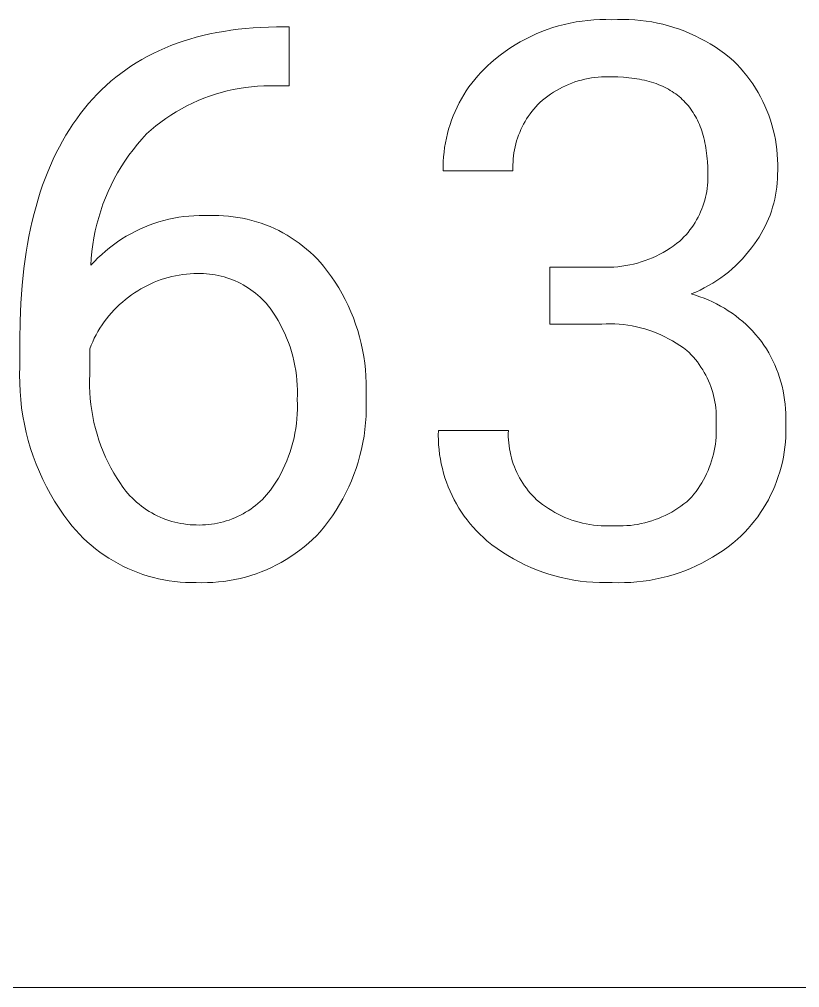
# Model space of a CAD drawing. Header units: millimetres. Extents: x 2840 to 6121, y 744 to 3036.
# Drawn here: x 5497.6 to 5541.8, y 927.5 to 982.4 of the extents above; entities that cross this region are included whole.
import ezdxf

# ---------------------------------------------------------------- set-up
doc = ezdxf.new("R2010")
doc.units = ezdxf.units.MM
doc.header["$MEASUREMENT"] = 0
doc.layers.add('Domyślny', color=7, linetype='Continuous', true_color=0x000000)

msp = doc.modelspace()

# ---------------------------------------------------------------- linework, layer by layer
at = {"layer": 'Domyślny', "color": 18, "lineweight": 15, "true_color": 0x000000}
for p, q in [((5528.162, 982.023), (5528.49, 982.109)), ((5528.49, 982.109), (5528.82, 982.183)), ((5528.82, 982.183), (5529.153, 982.246)), ((5529.153, 982.246), (5529.488, 982.297)), ((5529.488, 982.297), (5529.824, 982.336)), ((5529.824, 982.336), (5530.161, 982.364)), ((5530.161, 982.364), (5530.5, 982.38)), ((5530.5, 982.38), (5530.838, 982.385)), ((5530.838, 982.385), (5531.177, 982.378)), ((5531.177, 982.378), (5531.501, 982.392)), ((5531.501, 982.392), (5531.825, 982.395)), ((5531.825, 982.395), (5532.149, 982.388)), ((5532.149, 982.388), (5532.473, 982.37)), ((5532.473, 982.37), (5532.796, 982.34)), ((5532.796, 982.34), (5533.118, 982.3)), ((5533.118, 982.3), (5533.438, 982.249)), ((5533.438, 982.249), (5533.757, 982.188)), ((5533.757, 982.188), (5534.073, 982.115)), ((5534.073, 982.115), (5534.387, 982.033)), ((5507.996, 981.477), (5508.381, 981.566)), ((5508.381, 981.566), (5508.774, 981.645)), ((5508.774, 981.645), (5509.173, 981.716)), ((5509.173, 981.716), (5509.58, 981.779)), ((5509.58, 981.779), (5509.993, 981.832)), ((5509.993, 981.832), (5510.413, 981.877)), ((5510.413, 981.877), (5510.841, 981.914)), ((5510.841, 981.914), (5511.275, 981.942)), ((5511.275, 981.942), (5511.716, 981.961)), ((5511.716, 981.961), (5512.164, 981.971)), ((5512.164, 981.971), (5512.874, 981.971)), ((5512.874, 981.971), (5512.874, 978.628)), ((5526.579, 981.429), (5526.887, 981.57)), ((5526.887, 981.57), (5527.2, 981.7)), ((5527.2, 981.7), (5527.517, 981.819)), ((5527.517, 981.819), (5527.838, 981.927)), ((5527.838, 981.927), (5528.162, 982.023)), ((5534.387, 982.033), (5534.697, 981.939)), ((5534.697, 981.939), (5535.005, 981.836)), ((5535.005, 981.836), (5535.308, 981.722)), ((5535.308, 981.722), (5535.608, 981.597)), ((5535.608, 981.597), (5535.903, 981.463)), ((5506.174, 980.906), (5506.524, 981.037)), ((5506.524, 981.037), (5506.882, 981.16)), ((5506.882, 981.16), (5507.246, 981.275)), ((5507.246, 981.275), (5507.618, 981.38)), ((5507.618, 981.38), (5507.996, 981.477)), ((5525.401, 980.763), (5525.687, 980.945)), ((5525.687, 980.945), (5525.979, 981.117)), ((5525.979, 981.117), (5526.276, 981.278)), ((5526.276, 981.278), (5526.579, 981.429)), ((5535.903, 981.463), (5536.194, 981.319)), ((5536.194, 981.319), (5536.48, 981.165)), ((5536.48, 981.165), (5536.76, 981.002)), ((5536.76, 981.002), (5537.035, 980.83)), ((5504.841, 980.292), (5505.164, 980.458)), ((5505.164, 980.458), (5505.493, 980.616)), ((5505.493, 980.616), (5505.83, 980.765)), ((5505.83, 980.765), (5506.174, 980.906)), ((5524.849, 980.371), (5525.122, 980.572)), ((5525.122, 980.572), (5525.401, 980.763)), ((5537.035, 980.83), (5537.303, 980.648)), ((5537.303, 980.648), (5537.566, 980.457)), ((5537.566, 980.457), (5537.822, 980.258)), ((5503.915, 979.741), (5504.217, 979.933)), ((5504.217, 979.933), (5504.526, 980.117)), ((5504.526, 980.117), (5504.841, 980.292)), ((5524.128, 979.762), (5524.326, 979.941)), ((5524.326, 979.941), (5524.584, 980.16)), ((5524.584, 980.16), (5524.849, 980.371)), ((5537.822, 980.258), (5538.071, 980.05)), ((5538.071, 980.05), (5538.271, 979.847)), ((5538.271, 979.847), (5538.465, 979.636)), ((5503.052, 979.111), (5503.333, 979.33)), ((5503.333, 979.33), (5503.62, 979.54)), ((5503.62, 979.54), (5503.915, 979.741)), ((5523.572, 979.188), (5523.751, 979.386)), ((5523.751, 979.386), (5523.937, 979.577)), ((5523.937, 979.577), (5524.128, 979.762)), ((5538.465, 979.636), (5538.651, 979.419)), ((5538.651, 979.419), (5538.83, 979.196)), ((5502.511, 978.648), (5502.778, 978.884)), ((5502.778, 978.884), (5503.052, 979.111)), ((5523.077, 978.56), (5523.235, 978.775)), ((5523.235, 978.775), (5523.4, 978.984)), ((5523.4, 978.984), (5523.572, 979.188)), ((5528.903, 978.779), (5528.724, 978.708)), ((5529.085, 978.844), (5528.903, 978.779)), ((5529.269, 978.903), (5529.085, 978.844)), ((5529.455, 978.955), (5529.269, 978.903)), ((5529.643, 979.001), (5529.455, 978.955)), ((5529.832, 979.04), (5529.643, 979.001)), ((5530.022, 979.073), (5529.832, 979.04)), ((5530.213, 979.099), (5530.022, 979.073)), ((5530.405, 979.119), (5530.213, 979.099)), ((5530.598, 979.132), (5530.405, 979.119)), ((5530.791, 979.139), (5530.598, 979.132)), ((5530.984, 979.139), (5530.791, 979.139)), ((5531.177, 979.133), (5530.984, 979.139)), ((5531.511, 979.127), (5531.177, 979.133)), ((5531.835, 979.111), (5531.511, 979.127)), ((5531.994, 979.099), (5531.835, 979.111)), ((5532.149, 979.085), (5531.994, 979.099)), ((5532.302, 979.067), (5532.149, 979.085)), ((5532.452, 979.047), (5532.302, 979.067)), ((5532.599, 979.025), (5532.452, 979.047)), ((5532.744, 979), (5532.599, 979.025)), ((5532.886, 978.972), (5532.744, 979)), ((5533.026, 978.941), (5532.886, 978.972)), ((5533.163, 978.908), (5533.026, 978.941)), ((5533.297, 978.872), (5533.163, 978.908)), ((5533.428, 978.833), (5533.297, 978.872)), ((5533.557, 978.792), (5533.428, 978.833)), ((5533.683, 978.748), (5533.557, 978.792)), ((5533.807, 978.702), (5533.683, 978.748)), ((5538.83, 979.196), (5539.001, 978.967)), ((5539.001, 978.967), (5539.164, 978.732)), ((5501.999, 978.151), (5502.252, 978.404)), ((5502.252, 978.404), (5502.511, 978.648)), ((5509.034, 978.251), (5508.699, 978.152)), ((5509.372, 978.34), (5509.034, 978.251)), ((5509.712, 978.416), (5509.372, 978.34)), ((5510.056, 978.482), (5509.712, 978.416)), ((5510.401, 978.535), (5510.056, 978.482)), ((5510.747, 978.577), (5510.401, 978.535)), ((5511.095, 978.607), (5510.747, 978.577)), ((5511.444, 978.626), (5511.095, 978.607)), ((5511.793, 978.633), (5511.444, 978.626)), ((5512.142, 978.628), (5511.793, 978.633)), ((5512.874, 978.628), (5512.142, 978.628)), ((5522.783, 978.116), (5522.927, 978.34)), ((5522.927, 978.34), (5523.077, 978.56)), ((5527.868, 978.263), (5527.707, 978.157)), ((5528.033, 978.364), (5527.868, 978.263)), ((5528.201, 978.459), (5528.033, 978.364)), ((5528.373, 978.548), (5528.201, 978.459)), ((5528.547, 978.631), (5528.373, 978.548)), ((5528.724, 978.708), (5528.547, 978.631)), ((5533.928, 978.652), (5533.807, 978.702)), ((5534.046, 978.601), (5533.928, 978.652)), ((5534.161, 978.546), (5534.046, 978.601)), ((5534.274, 978.489), (5534.161, 978.546)), ((5534.385, 978.429), (5534.274, 978.489)), ((5534.492, 978.366), (5534.385, 978.429)), ((5534.597, 978.301), (5534.492, 978.366)), ((5534.699, 978.233), (5534.597, 978.301)), ((5534.799, 978.163), (5534.699, 978.233)), ((5539.164, 978.732), (5539.319, 978.492)), ((5539.319, 978.492), (5539.466, 978.246)), ((5539.466, 978.246), (5539.605, 977.996)), ((5501.514, 977.618), (5501.753, 977.889)), ((5501.753, 977.889), (5501.999, 978.151)), ((5507.717, 977.787), (5507.399, 977.643)), ((5508.04, 977.92), (5507.717, 977.787)), ((5508.368, 978.041), (5508.04, 977.92)), ((5508.699, 978.152), (5508.368, 978.041)), ((5522.4, 977.414), (5522.52, 977.652)), ((5522.52, 977.652), (5522.648, 977.886)), ((5522.648, 977.886), (5522.783, 978.116)), ((5527.101, 977.679), (5526.98, 977.557)), ((5527.246, 977.807), (5527.101, 977.679)), ((5527.396, 977.929), (5527.246, 977.807)), ((5527.55, 978.046), (5527.396, 977.929)), ((5527.707, 978.157), (5527.55, 978.046)), ((5534.896, 978.089), (5534.799, 978.163)), ((5534.99, 978.013), (5534.896, 978.089)), ((5535.082, 977.935), (5534.99, 978.013)), ((5535.171, 977.853), (5535.082, 977.935)), ((5535.257, 977.77), (5535.171, 977.853)), ((5535.341, 977.683), (5535.257, 977.77)), ((5535.422, 977.594), (5535.341, 977.683)), ((5539.605, 977.996), (5539.734, 977.741)), ((5539.734, 977.741), (5539.855, 977.482)), ((5501.056, 977.051), (5501.282, 977.339)), ((5501.282, 977.339), (5501.514, 977.618)), ((5506.475, 977.15), (5506.179, 976.965)), ((5506.778, 977.324), (5506.475, 977.15)), ((5507.086, 977.489), (5506.778, 977.324)), ((5507.399, 977.643), (5507.086, 977.489)), ((5522.185, 976.926), (5522.289, 977.172)), ((5522.289, 977.172), (5522.4, 977.414)), ((5526.643, 977.168), (5526.54, 977.03)), ((5526.751, 977.301), (5526.643, 977.168)), ((5526.864, 977.431), (5526.751, 977.301)), ((5526.98, 977.557), (5526.864, 977.431)), ((5535.501, 977.502), (5535.422, 977.594)), ((5535.576, 977.407), (5535.501, 977.502)), ((5535.649, 977.31), (5535.576, 977.407)), ((5535.72, 977.21), (5535.649, 977.31)), ((5535.787, 977.107), (5535.72, 977.21)), ((5535.853, 977.002), (5535.787, 977.107)), ((5539.855, 977.482), (5539.968, 977.219)), ((5539.968, 977.219), (5540.071, 976.953)), ((5500.626, 976.452), (5500.837, 976.755)), ((5500.837, 976.755), (5501.056, 977.051)), ((5505.606, 976.565), (5505.33, 976.351)), ((5505.889, 976.77), (5505.606, 976.565)), ((5506.179, 976.965), (5505.889, 976.77)), ((5522.003, 976.425), (5522.09, 976.677)), ((5522.09, 976.677), (5522.185, 976.926)), ((5526.258, 976.599), (5526.174, 976.449)), ((5526.347, 976.746), (5526.258, 976.599)), ((5526.441, 976.89), (5526.347, 976.746)), ((5526.54, 977.03), (5526.441, 976.89)), ((5535.915, 976.894), (5535.853, 977.002)), ((5535.975, 976.783), (5535.915, 976.894)), ((5536.032, 976.67), (5535.975, 976.783)), ((5536.086, 976.554), (5536.032, 976.67)), ((5536.138, 976.435), (5536.086, 976.554)), ((5540.071, 976.953), (5540.165, 976.683)), ((5540.165, 976.683), (5540.25, 976.41)), ((5500.224, 975.821), (5500.422, 976.141)), ((5500.422, 976.141), (5500.626, 976.452)), ((5505.061, 976.128), (5504.8, 975.896)), ((5505.33, 976.351), (5505.061, 976.128)), ((5521.856, 975.913), (5521.925, 976.171)), ((5521.925, 976.171), (5522.003, 976.425)), ((5526.022, 976.141), (5525.954, 975.983)), ((5526.096, 976.296), (5526.022, 976.141)), ((5526.174, 976.449), (5526.096, 976.296)), ((5536.187, 976.314), (5536.138, 976.435)), ((5536.234, 976.189), (5536.187, 976.314)), ((5536.278, 976.063), (5536.234, 976.189)), ((5536.319, 975.933), (5536.278, 976.063)), ((5540.25, 976.41), (5540.325, 976.134)), ((5540.325, 976.134), (5540.391, 975.855)), ((5499.852, 975.159), (5500.034, 975.494)), ((5500.034, 975.494), (5500.224, 975.821)), ((5504.533, 975.607), (5504.277, 975.308)), ((5504.8, 975.896), (5504.533, 975.607)), ((5521.743, 975.392), (5521.795, 975.654)), ((5521.795, 975.654), (5521.856, 975.913)), ((5525.781, 975.498), (5525.734, 975.333)), ((5525.833, 975.662), (5525.781, 975.498)), ((5525.891, 975.824), (5525.833, 975.662)), ((5525.954, 975.983), (5525.891, 975.824)), ((5536.357, 975.801), (5536.319, 975.933)), ((5536.393, 975.666), (5536.357, 975.801)), ((5536.426, 975.529), (5536.393, 975.666)), ((5536.457, 975.389), (5536.426, 975.529)), ((5540.391, 975.855), (5540.448, 975.575)), ((5540.448, 975.575), (5540.494, 975.293)), ((5499.676, 974.816), (5499.852, 975.159)), ((5504.031, 975), (5503.795, 974.685)), ((5504.277, 975.308), (5504.031, 975)), ((5521.665, 974.865), (5521.699, 975.129)), ((5521.699, 975.129), (5521.743, 975.392)), ((5525.658, 974.998), (5525.628, 974.828)), ((5525.693, 975.166), (5525.658, 974.998)), ((5525.734, 975.333), (5525.693, 975.166)), ((5536.485, 975.246), (5536.457, 975.389)), ((5536.51, 975.1), (5536.485, 975.246)), ((5536.533, 974.952), (5536.51, 975.1)), ((5536.553, 974.801), (5536.533, 974.952)), ((5540.494, 975.293), (5540.532, 975.01)), ((5540.532, 975.01), (5540.559, 974.725)), ((5499.346, 974.107), (5499.507, 974.466)), ((5499.507, 974.466), (5499.676, 974.816)), ((5503.571, 974.361), (5503.357, 974.03)), ((5503.795, 974.685), (5503.571, 974.361)), ((5521.623, 974.334), (5521.639, 974.6)), ((5521.639, 974.6), (5521.665, 974.865)), ((5525.586, 974.487), (5525.574, 974.316)), ((5525.604, 974.658), (5525.586, 974.487)), ((5525.628, 974.828), (5525.604, 974.658)), ((5536.57, 974.648), (5536.553, 974.801)), ((5536.584, 974.491), (5536.57, 974.648)), ((5536.596, 974.332), (5536.584, 974.491)), ((5540.559, 974.725), (5540.577, 974.44)), ((5540.577, 974.44), (5540.586, 974.154)), ((5499.192, 973.741), (5499.346, 974.107)), ((5503.357, 974.03), (5503.155, 973.692)), ((5521.615, 974.067), (5521.623, 974.334)), ((5521.616, 973.801), (5521.615, 974.067)), ((5525.574, 974.316), (5525.567, 974.144)), ((5525.567, 974.144), (5525.567, 973.972)), ((5525.567, 973.972), (5525.572, 973.801)), ((5536.612, 974.006), (5536.596, 974.332)), ((5536.618, 973.67), (5536.612, 974.006)), ((5540.584, 973.868), (5540.573, 973.582)), ((5540.586, 974.154), (5540.584, 973.868)), ((5498.905, 972.984), (5499.045, 973.366)), ((5499.045, 973.366), (5499.192, 973.741)), ((5502.965, 973.347), (5502.787, 972.996)), ((5503.155, 973.692), (5502.965, 973.347)), ((5525.572, 973.801), (5521.616, 973.801)), ((5536.613, 973.153), (5536.621, 973.325)), ((5536.622, 973.497), (5536.618, 973.67)), ((5536.621, 973.325), (5536.622, 973.497)), ((5540.566, 973.349), (5540.551, 973.116)), ((5540.573, 973.582), (5540.566, 973.349)), ((5498.772, 972.594), (5498.905, 972.984)), ((5502.787, 972.996), (5502.621, 972.639)), ((5536.555, 972.639), (5536.58, 972.81)), ((5536.58, 972.81), (5536.6, 972.981)), ((5536.6, 972.981), (5536.613, 973.153)), ((5540.529, 972.883), (5540.498, 972.652)), ((5540.551, 973.116), (5540.529, 972.883)), ((5498.529, 971.789), (5498.647, 972.196)), ((5498.647, 972.196), (5498.772, 972.594)), ((5502.468, 972.276), (5502.326, 971.908)), ((5502.621, 972.639), (5502.468, 972.276)), ((5536.443, 972.135), (5536.486, 972.302)), ((5536.486, 972.302), (5536.523, 972.47)), ((5536.523, 972.47), (5536.555, 972.639)), ((5540.412, 972.193), (5540.358, 971.966)), ((5540.459, 972.422), (5540.412, 972.193)), ((5540.498, 972.652), (5540.459, 972.422)), ((5498.418, 971.376), (5498.529, 971.789)), ((5502.326, 971.908), (5502.198, 971.536)), ((5536.213, 971.485), (5536.279, 971.645)), ((5536.279, 971.645), (5536.339, 971.806)), ((5536.339, 971.806), (5536.394, 971.969)), ((5536.394, 971.969), (5536.443, 972.135)), ((5540.295, 971.741), (5540.225, 971.518)), ((5540.358, 971.966), (5540.295, 971.741)), ((5498.314, 970.954), (5498.418, 971.376)), ((5502.082, 971.16), (5501.98, 970.779)), ((5502.198, 971.536), (5502.082, 971.16)), ((5506.053, 971.056), (5506.336, 971.116)), ((5506.336, 971.116), (5506.621, 971.167)), ((5506.621, 971.167), (5506.907, 971.208)), ((5506.907, 971.208), (5507.195, 971.239)), ((5507.195, 971.239), (5507.484, 971.26)), ((5507.484, 971.26), (5507.773, 971.271)), ((5507.773, 971.271), (5508.062, 971.272)), ((5508.062, 971.272), (5508.351, 971.264)), ((5508.351, 971.264), (5508.623, 971.27)), ((5508.623, 971.27), (5508.894, 971.267)), ((5508.894, 971.267), (5509.166, 971.255)), ((5509.166, 971.255), (5509.437, 971.234)), ((5509.437, 971.234), (5509.707, 971.203)), ((5509.707, 971.203), (5509.975, 971.164)), ((5509.975, 971.164), (5510.243, 971.115)), ((5510.243, 971.115), (5510.508, 971.058)), ((5510.508, 971.058), (5510.771, 970.991)), ((5535.983, 971.023), (5536.065, 971.174)), ((5536.065, 971.174), (5536.142, 971.328)), ((5536.142, 971.328), (5536.213, 971.485)), ((5540.062, 971.081), (5539.969, 970.866)), ((5540.147, 971.298), (5540.062, 971.081)), ((5540.225, 971.518), (5540.147, 971.298)), ((5498.127, 970.086), (5498.217, 970.524)), ((5498.217, 970.524), (5498.314, 970.954)), ((5501.98, 970.779), (5501.89, 970.396)), ((5504.414, 970.496), (5504.678, 970.612)), ((5504.678, 970.612), (5504.947, 970.72)), ((5504.947, 970.72), (5505.219, 970.818)), ((5505.219, 970.818), (5505.494, 970.907)), ((5505.494, 970.907), (5505.773, 970.986)), ((5505.773, 970.986), (5506.053, 971.056)), ((5510.771, 970.991), (5511.032, 970.916)), ((5511.032, 970.916), (5511.291, 970.832)), ((5511.291, 970.832), (5511.546, 970.739)), ((5511.546, 970.739), (5511.798, 970.638)), ((5511.798, 970.638), (5512.047, 970.528)), ((5512.047, 970.528), (5512.291, 970.41)), ((5535.603, 970.448), (5535.706, 970.587)), ((5535.706, 970.587), (5535.803, 970.729)), ((5535.803, 970.729), (5535.896, 970.874)), ((5535.896, 970.874), (5535.983, 971.023)), ((5539.869, 970.656), (5539.761, 970.448)), ((5539.969, 970.866), (5539.869, 970.656)), ((5498.045, 969.641), (5498.127, 970.086)), ((5501.814, 970.01), (5501.751, 969.621)), ((5501.89, 970.396), (5501.814, 970.01)), ((5503.399, 969.941), (5503.645, 970.092)), ((5503.645, 970.092), (5503.897, 970.236)), ((5503.897, 970.236), (5504.153, 970.37)), ((5504.153, 970.37), (5504.414, 970.496)), ((5512.291, 970.41), (5512.532, 970.284)), ((5512.532, 970.284), (5512.768, 970.149)), ((5512.768, 970.149), (5512.999, 970.007)), ((5512.999, 970.007), (5513.226, 969.857)), ((5535.147, 969.931), (5535.268, 970.055)), ((5535.268, 970.055), (5535.384, 970.182)), ((5535.384, 970.182), (5535.496, 970.313)), ((5535.496, 970.313), (5535.603, 970.448)), ((5539.525, 970.045), (5539.397, 969.85)), ((5539.647, 970.245), (5539.525, 970.045)), ((5539.761, 970.448), (5539.647, 970.245)), ((5497.969, 969.187), (5498.045, 969.641)), ((5501.751, 969.621), (5501.701, 969.23)), ((5502.47, 969.253), (5502.693, 969.437)), ((5502.693, 969.437), (5502.923, 969.613)), ((5502.923, 969.613), (5503.158, 969.781)), ((5503.158, 969.781), (5503.399, 969.941)), ((5513.226, 969.857), (5513.447, 969.7)), ((5513.447, 969.7), (5513.663, 969.535)), ((5513.663, 969.535), (5513.873, 969.363)), ((5534.285, 969.291), (5534.476, 969.412)), ((5534.476, 969.412), (5534.663, 969.539)), ((5534.663, 969.539), (5534.845, 969.673)), ((5534.845, 969.673), (5535.023, 969.813)), ((5535.023, 969.813), (5535.147, 969.931)), ((5539.102, 969.439), (5538.934, 969.224)), ((5539.262, 969.66), (5539.102, 969.439)), ((5539.397, 969.85), (5539.262, 969.66)), ((5497.84, 968.256), (5497.969, 969.187)), ((5501.701, 969.23), (5501.665, 968.838)), ((5501.839, 968.657), (5502.042, 968.863)), ((5502.042, 968.863), (5502.253, 969.062)), ((5502.253, 969.062), (5502.47, 969.253)), ((5513.873, 969.363), (5514.077, 969.183)), ((5514.077, 969.183), (5514.275, 968.997)), ((5514.275, 968.997), (5514.467, 968.805)), ((5533.274, 968.789), (5533.483, 968.876)), ((5533.483, 968.876), (5533.689, 968.969)), ((5533.689, 968.969), (5533.891, 969.07)), ((5533.891, 969.07), (5534.09, 969.177)), ((5534.09, 969.177), (5534.285, 969.291)), ((5538.759, 969.015), (5538.577, 968.811)), ((5538.934, 969.224), (5538.759, 969.015)), ((5501.665, 968.838), (5501.643, 968.445)), ((5501.643, 968.445), (5501.839, 968.657)), ((5514.467, 968.805), (5514.652, 968.606)), ((5514.652, 968.606), (5514.83, 968.401)), ((5514.83, 968.401), (5515.062, 968.102)), ((5527.658, 968.338), (5530.619, 968.338)), ((5527.658, 965.115), (5527.658, 968.338)), ((5530.619, 968.338), (5530.845, 968.333)), ((5530.845, 968.333), (5531.071, 968.336)), ((5531.071, 968.336), (5531.297, 968.347)), ((5531.297, 968.347), (5531.522, 968.366)), ((5531.522, 968.366), (5531.747, 968.392)), ((5531.747, 968.392), (5531.97, 968.426)), ((5531.97, 968.426), (5532.192, 968.468)), ((5532.192, 968.468), (5532.413, 968.517)), ((5532.413, 968.517), (5532.631, 968.574)), ((5532.631, 968.574), (5532.848, 968.639)), ((5532.848, 968.639), (5533.062, 968.71)), ((5533.062, 968.71), (5533.274, 968.789)), ((5538.193, 968.424), (5537.991, 968.24)), ((5538.388, 968.614), (5538.193, 968.424)), ((5538.577, 968.811), (5538.388, 968.614)), ((5497.74, 967.294), (5497.84, 968.256)), ((5506.226, 967.806), (5506.022, 967.754)), ((5506.432, 967.851), (5506.226, 967.806)), ((5506.638, 967.889), (5506.432, 967.851)), ((5506.846, 967.92), (5506.638, 967.889)), ((5507.055, 967.944), (5506.846, 967.92)), ((5507.265, 967.961), (5507.055, 967.944)), ((5507.474, 967.972), (5507.265, 967.961)), ((5507.685, 967.975), (5507.474, 967.972)), ((5507.854, 967.977), (5507.685, 967.975)), ((5508.023, 967.973), (5507.854, 967.977)), ((5508.192, 967.964), (5508.023, 967.973)), ((5508.361, 967.949), (5508.192, 967.964)), ((5508.529, 967.928), (5508.361, 967.949)), ((5508.696, 967.901), (5508.529, 967.928)), ((5508.862, 967.869), (5508.696, 967.901)), ((5509.027, 967.831), (5508.862, 967.869)), ((5509.191, 967.788), (5509.027, 967.831)), ((5509.353, 967.739), (5509.191, 967.788)), ((5515.062, 968.102), (5515.284, 967.796)), ((5515.284, 967.796), (5515.494, 967.482)), ((5537.569, 967.894), (5537.35, 967.732)), ((5537.783, 968.064), (5537.569, 967.894)), ((5537.991, 968.24), (5537.783, 968.064)), ((5497.668, 966.3), (5497.74, 967.294)), ((5504.846, 967.307), (5504.659, 967.21)), ((5505.035, 967.397), (5504.846, 967.307)), ((5505.228, 967.482), (5505.035, 967.397)), ((5505.423, 967.56), (5505.228, 967.482)), ((5505.621, 967.631), (5505.423, 967.56)), ((5505.82, 967.696), (5505.621, 967.631)), ((5506.022, 967.754), (5505.82, 967.696)), ((5509.513, 967.684), (5509.353, 967.739)), ((5509.672, 967.625), (5509.513, 967.684)), ((5509.828, 967.56), (5509.672, 967.625)), ((5509.982, 967.489), (5509.828, 967.56)), ((5510.133, 967.414), (5509.982, 967.489)), ((5510.282, 967.333), (5510.133, 967.414)), ((5510.428, 967.248), (5510.282, 967.333)), ((5510.571, 967.157), (5510.428, 967.248)), ((5515.494, 967.482), (5515.694, 967.161)), ((5536.66, 967.292), (5536.421, 967.161)), ((5536.895, 967.431), (5536.66, 967.292)), ((5537.125, 967.578), (5536.895, 967.431)), ((5537.35, 967.732), (5537.125, 967.578)), ((5503.948, 966.762), (5503.771, 966.634)), ((5504.12, 966.883), (5503.948, 966.762)), ((5504.296, 966.998), (5504.12, 966.883)), ((5504.476, 967.107), (5504.296, 966.998)), ((5504.659, 967.21), (5504.476, 967.107)), ((5510.711, 967.062), (5510.571, 967.157)), ((5510.848, 966.962), (5510.711, 967.062)), ((5510.981, 966.857), (5510.848, 966.962)), ((5511.11, 966.748), (5510.981, 966.857)), ((5511.236, 966.635), (5511.11, 966.748)), ((5515.694, 967.161), (5515.883, 966.833)), ((5515.883, 966.833), (5516.06, 966.499)), ((5535.93, 966.925), (5535.678, 966.819)), ((5535.678, 966.819), (5535.925, 966.746)), ((5535.925, 966.746), (5536.168, 966.664)), ((5536.177, 967.039), (5535.93, 966.925)), ((5536.168, 966.664), (5536.409, 966.575)), ((5536.421, 967.161), (5536.177, 967.039)), ((5497.625, 965.274), (5497.668, 966.3)), ((5503.267, 966.217), (5503.108, 966.066)), ((5503.43, 966.362), (5503.267, 966.217)), ((5503.598, 966.501), (5503.43, 966.362)), ((5503.771, 966.634), (5503.598, 966.501)), ((5511.358, 966.517), (5511.236, 966.635)), ((5511.476, 966.396), (5511.358, 966.517)), ((5511.59, 966.27), (5511.476, 966.396)), ((5511.699, 966.141), (5511.59, 966.27)), ((5511.804, 966.008), (5511.699, 966.141)), ((5516.06, 966.499), (5516.226, 966.159)), ((5516.226, 966.159), (5516.38, 965.814)), ((5536.409, 966.575), (5536.647, 966.477)), ((5536.647, 966.477), (5536.881, 966.371)), ((5536.881, 966.371), (5537.112, 966.257)), ((5537.112, 966.257), (5537.338, 966.136)), ((5537.338, 966.136), (5537.561, 966.007)), ((5502.665, 965.584), (5502.528, 965.414)), ((5502.807, 965.75), (5502.665, 965.584)), ((5502.955, 965.911), (5502.807, 965.75)), ((5503.108, 966.066), (5502.955, 965.911)), ((5511.961, 965.782), (5511.804, 966.008)), ((5512.111, 965.551), (5511.961, 965.782)), ((5516.38, 965.814), (5516.522, 965.463)), ((5537.561, 966.007), (5537.778, 965.87)), ((5537.778, 965.87), (5537.991, 965.726)), ((5537.991, 965.726), (5538.199, 965.575)), ((5538.199, 965.575), (5538.402, 965.417)), ((5497.611, 964.216), (5497.625, 965.274)), ((5502.273, 965.06), (5502.154, 964.877)), ((5502.398, 965.239), (5502.273, 965.06)), ((5502.528, 965.414), (5502.398, 965.239)), ((5512.252, 965.315), (5512.111, 965.551)), ((5512.386, 965.075), (5512.252, 965.315)), ((5512.512, 964.83), (5512.386, 965.075)), ((5516.522, 965.463), (5516.652, 965.108)), ((5516.652, 965.108), (5516.769, 964.748)), ((5530.619, 965.115), (5527.658, 965.115)), ((5530.864, 965.124), (5530.619, 965.115)), ((5531.109, 965.125), (5530.864, 965.124)), ((5531.354, 965.118), (5531.109, 965.125)), ((5531.598, 965.102), (5531.354, 965.118)), ((5531.842, 965.078), (5531.598, 965.102)), ((5532.085, 965.046), (5531.842, 965.078)), ((5532.326, 965.005), (5532.085, 965.046)), ((5538.402, 965.417), (5538.599, 965.252)), ((5538.599, 965.252), (5538.791, 965.081)), ((5538.791, 965.081), (5538.976, 964.903)), ((5501.935, 964.499), (5501.836, 964.304)), ((5502.041, 964.69), (5501.935, 964.499)), ((5502.154, 964.877), (5502.041, 964.69)), ((5512.629, 964.581), (5512.512, 964.83)), ((5512.738, 964.328), (5512.629, 964.581)), ((5516.769, 964.748), (5516.874, 964.385)), ((5532.566, 964.957), (5532.326, 965.005)), ((5532.805, 964.9), (5532.566, 964.957)), ((5533.041, 964.835), (5532.805, 964.9)), ((5533.275, 964.762), (5533.041, 964.835)), ((5533.506, 964.682), (5533.275, 964.762)), ((5533.734, 964.593), (5533.506, 964.682)), ((5533.96, 964.497), (5533.734, 964.593)), ((5534.181, 964.393), (5533.96, 964.497)), ((5538.976, 964.903), (5539.156, 964.719)), ((5539.156, 964.719), (5539.329, 964.528)), ((5539.329, 964.528), (5539.495, 964.333)), ((5497.611, 962.709), (5497.611, 964.216)), ((5501.743, 964.107), (5501.656, 963.906)), ((5501.836, 964.304), (5501.743, 964.107)), ((5512.838, 964.071), (5512.738, 964.328)), ((5512.93, 963.812), (5512.838, 964.071)), ((5516.874, 964.385), (5516.967, 964.018)), ((5516.967, 964.018), (5517.047, 963.649)), ((5534.399, 964.282), (5534.181, 964.393)), ((5534.614, 964.163), (5534.399, 964.282)), ((5534.824, 964.037), (5534.614, 964.163)), ((5535.03, 963.904), (5534.824, 964.037)), ((5539.495, 964.333), (5539.655, 964.131)), ((5539.655, 964.131), (5539.801, 963.92)), ((5539.801, 963.92), (5539.939, 963.703)), ((5501.656, 963.906), (5501.577, 963.703)), ((5501.577, 963.703), (5501.577, 962.261)), ((5513.013, 963.549), (5512.93, 963.812)), ((5513.087, 963.284), (5513.013, 963.549)), ((5517.047, 963.649), (5517.114, 963.277)), ((5535.231, 963.764), (5535.03, 963.904)), ((5535.427, 963.618), (5535.231, 963.764)), ((5535.555, 963.495), (5535.427, 963.618)), ((5535.679, 963.368), (5535.555, 963.495)), ((5535.799, 963.236), (5535.679, 963.368)), ((5539.939, 963.703), (5540.07, 963.482)), ((5540.07, 963.482), (5540.194, 963.257)), ((5513.152, 963.017), (5513.087, 963.284)), ((5513.208, 962.747), (5513.152, 963.017)), ((5517.114, 963.277), (5517.168, 962.902)), ((5517.168, 962.902), (5517.209, 962.526)), ((5535.914, 963.101), (5535.799, 963.236)), ((5536.025, 962.962), (5535.914, 963.101)), ((5536.131, 962.819), (5536.025, 962.962)), ((5536.231, 962.672), (5536.131, 962.819)), ((5540.194, 963.257), (5540.309, 963.027)), ((5540.309, 963.027), (5540.416, 962.794)), ((5497.599, 962.237), (5497.611, 962.709)), ((5513.255, 962.476), (5513.208, 962.747)), ((5513.293, 962.203), (5513.255, 962.476)), ((5517.209, 962.526), (5517.238, 962.149)), ((5536.327, 962.522), (5536.231, 962.672)), ((5536.418, 962.369), (5536.327, 962.522)), ((5536.503, 962.213), (5536.418, 962.369)), ((5540.416, 962.794), (5540.516, 962.557)), ((5540.516, 962.557), (5540.607, 962.317)), ((5540.607, 962.317), (5540.689, 962.074)), ((5497.603, 961.766), (5497.599, 962.237)), ((5497.624, 961.294), (5497.603, 961.766)), ((5501.577, 962.261), (5501.566, 961.916)), ((5501.566, 961.916), (5501.567, 961.572)), ((5513.322, 961.93), (5513.293, 962.203)), ((5513.341, 961.655), (5513.322, 961.93)), ((5517.238, 962.149), (5517.253, 961.771)), ((5517.253, 961.771), (5517.256, 961.393)), ((5536.583, 962.055), (5536.503, 962.213)), ((5536.657, 961.893), (5536.583, 962.055)), ((5536.726, 961.729), (5536.657, 961.893)), ((5536.789, 961.563), (5536.726, 961.729)), ((5540.689, 962.074), (5540.764, 961.828)), ((5540.764, 961.828), (5540.83, 961.58)), ((5497.661, 960.824), (5497.624, 961.294)), ((5501.567, 961.572), (5501.58, 961.228)), ((5501.58, 961.228), (5501.604, 960.884)), ((5513.351, 961.38), (5513.341, 961.655)), ((5513.352, 961.105), (5513.351, 961.38)), ((5517.256, 961.393), (5517.245, 961.015)), ((5536.847, 961.395), (5536.789, 961.563)), ((5536.898, 961.225), (5536.847, 961.395)), ((5536.944, 961.053), (5536.898, 961.225)), ((5540.83, 961.58), (5540.887, 961.329)), ((5540.887, 961.329), (5540.936, 961.077)), ((5497.715, 960.356), (5497.661, 960.824)), ((5501.604, 960.884), (5501.64, 960.541)), ((5513.344, 960.829), (5513.352, 961.105)), ((5513.353, 960.556), (5513.344, 960.829)), ((5517.245, 961.015), (5517.257, 960.638)), ((5517.257, 960.638), (5517.257, 960.26)), ((5536.984, 960.88), (5536.944, 961.053)), ((5537.018, 960.705), (5536.984, 960.88)), ((5537.046, 960.53), (5537.018, 960.705)), ((5540.936, 961.077), (5540.975, 960.823)), ((5540.975, 960.823), (5541.006, 960.568)), ((5497.784, 959.889), (5497.715, 960.356)), ((5501.64, 960.541), (5501.687, 960.2)), ((5501.687, 960.2), (5501.746, 959.86)), ((5513.342, 960.01), (5513.352, 960.283)), ((5513.352, 960.283), (5513.353, 960.556)), ((5517.257, 960.26), (5517.244, 959.883)), ((5537.068, 960.353), (5537.046, 960.53)), ((5537.084, 960.176), (5537.068, 960.353)), ((5537.094, 959.999), (5537.084, 960.176)), ((5541.006, 960.568), (5541.029, 960.312)), ((5541.029, 960.312), (5541.042, 960.056)), ((5497.87, 959.426), (5497.784, 959.889)), ((5501.746, 959.86), (5501.816, 959.523)), ((5501.816, 959.523), (5501.898, 959.189)), ((5513.295, 959.465), (5513.323, 959.737)), ((5513.323, 959.737), (5513.342, 960.01)), ((5517.244, 959.883), (5517.218, 959.507)), ((5537.088, 959.466), (5537.096, 959.643)), ((5537.098, 959.821), (5537.094, 959.999)), ((5537.096, 959.643), (5537.098, 959.821)), ((5541.042, 960.056), (5541.047, 959.799)), ((5541.047, 959.799), (5541.043, 959.542)), ((5541.043, 959.542), (5541.051, 959.258)), ((5497.972, 958.965), (5497.87, 959.426)), ((5501.898, 959.189), (5501.991, 958.857)), ((5513.212, 958.925), (5513.258, 959.194)), ((5513.258, 959.194), (5513.295, 959.465)), ((5517.179, 959.131), (5517.127, 958.757)), ((5517.218, 959.507), (5517.179, 959.131)), ((5521.339, 958.801), (5521.343, 959.072)), ((5521.343, 959.072), (5525.309, 959.072)), ((5525.309, 959.072), (5525.305, 958.898)), ((5537.097, 959.271), (5537.088, 959.466)), ((5537.096, 958.882), (5537.1, 959.076)), ((5537.1, 959.076), (5537.097, 959.271)), ((5541.051, 959.258), (5541.05, 958.973)), ((5498.09, 958.509), (5497.972, 958.965)), ((5498.224, 958.056), (5498.09, 958.509)), ((5501.991, 958.857), (5502.095, 958.528)), ((5502.095, 958.528), (5502.211, 958.204)), ((5513.093, 958.391), (5513.157, 958.657)), ((5513.157, 958.657), (5513.212, 958.925)), ((5517.127, 958.757), (5517.062, 958.385)), ((5521.343, 958.529), (5521.339, 958.801)), ((5521.357, 958.258), (5521.343, 958.529)), ((5525.305, 958.898), (5525.307, 958.723)), ((5525.307, 958.723), (5525.314, 958.548)), ((5525.314, 958.548), (5525.328, 958.374)), ((5537.046, 958.299), (5537.069, 958.493)), ((5537.069, 958.493), (5537.086, 958.687)), ((5537.086, 958.687), (5537.096, 958.882)), ((5541.04, 958.688), (5541.02, 958.404)), ((5541.05, 958.973), (5541.04, 958.688)), ((5498.373, 957.609), (5498.224, 958.056)), ((5502.211, 958.204), (5502.337, 957.883)), ((5502.337, 957.883), (5502.474, 957.567)), ((5512.938, 957.867), (5513.02, 958.128)), ((5513.02, 958.128), (5513.093, 958.391)), ((5516.985, 958.016), (5516.895, 957.649)), ((5517.062, 958.385), (5516.985, 958.016)), ((5521.381, 957.987), (5521.357, 958.258)), ((5521.414, 957.717), (5521.381, 957.987)), ((5525.328, 958.374), (5525.348, 958.2)), ((5525.348, 958.2), (5525.373, 958.027)), ((5525.373, 958.027), (5525.405, 957.855)), ((5536.937, 957.725), (5536.98, 957.916)), ((5536.98, 957.916), (5537.016, 958.107)), ((5537.016, 958.107), (5537.046, 958.299)), ((5540.99, 958.121), (5540.951, 957.838)), ((5541.02, 958.404), (5540.99, 958.121)), ((5498.538, 957.167), (5498.373, 957.609)), ((5502.474, 957.567), (5502.621, 957.256)), ((5512.641, 957.103), (5512.749, 957.354)), ((5512.749, 957.354), (5512.848, 957.609)), ((5512.848, 957.609), (5512.938, 957.867)), ((5516.895, 957.649), (5516.792, 957.286)), ((5521.456, 957.449), (5521.414, 957.717)), ((5521.507, 957.182), (5521.456, 957.449)), ((5525.405, 957.855), (5525.443, 957.684)), ((5525.443, 957.684), (5525.486, 957.515)), ((5525.486, 957.515), (5525.535, 957.347)), ((5525.535, 957.347), (5525.59, 957.181)), ((5536.772, 957.165), (5536.833, 957.35)), ((5536.833, 957.35), (5536.888, 957.537)), ((5536.888, 957.537), (5536.937, 957.725)), ((5540.902, 957.558), (5540.844, 957.279)), ((5540.951, 957.838), (5540.902, 957.558)), ((5498.718, 956.731), (5498.538, 957.167)), ((5502.621, 957.256), (5502.779, 956.95)), ((5502.779, 956.95), (5502.948, 956.649)), ((5512.401, 956.612), (5512.525, 956.856)), ((5512.525, 956.856), (5512.641, 957.103)), ((5516.677, 956.927), (5516.55, 956.571)), ((5516.792, 957.286), (5516.677, 956.927)), ((5521.568, 956.917), (5521.507, 957.182)), ((5521.637, 956.655), (5521.568, 956.917)), ((5525.59, 957.181), (5525.651, 957.017)), ((5525.651, 957.017), (5525.717, 956.855)), ((5525.717, 956.855), (5525.789, 956.695)), ((5536.551, 956.624), (5536.63, 956.802)), ((5536.63, 956.802), (5536.704, 956.982)), ((5536.704, 956.982), (5536.772, 957.165)), ((5540.776, 957.002), (5540.7, 956.728)), ((5540.844, 957.279), (5540.776, 957.002)), ((5498.914, 956.302), (5498.718, 956.731)), ((5499.124, 955.88), (5498.914, 956.302)), ((5502.948, 956.649), (5503.126, 956.354)), ((5503.126, 956.354), (5503.314, 956.066)), ((5512.129, 956.138), (5512.269, 956.373)), ((5512.269, 956.373), (5512.401, 956.612)), ((5516.55, 956.571), (5516.411, 956.22)), ((5521.716, 956.395), (5521.637, 956.655)), ((5521.804, 956.137), (5521.716, 956.395)), ((5525.789, 956.695), (5525.866, 956.539)), ((5525.866, 956.539), (5525.949, 956.384)), ((5525.949, 956.384), (5526.037, 956.233)), ((5526.037, 956.233), (5526.13, 956.085)), ((5536.276, 956.108), (5536.373, 956.277)), ((5536.373, 956.277), (5536.465, 956.449)), ((5536.465, 956.449), (5536.551, 956.624)), ((5540.614, 956.456), (5540.519, 956.188)), ((5540.7, 956.728), (5540.614, 956.456)), ((5499.348, 955.465), (5499.124, 955.88)), ((5503.314, 956.066), (5503.413, 955.92)), ((5503.413, 955.92), (5503.517, 955.778)), ((5503.517, 955.778), (5503.626, 955.64)), ((5511.718, 955.549), (5511.826, 955.683)), ((5511.826, 955.683), (5511.981, 955.908)), ((5511.981, 955.908), (5512.129, 956.138)), ((5516.26, 955.875), (5516.097, 955.534)), ((5516.411, 956.22), (5516.26, 955.875)), ((5521.9, 955.883), (5521.804, 956.137)), ((5522.006, 955.633), (5521.9, 955.883)), ((5526.13, 956.085), (5526.228, 955.94)), ((5526.228, 955.94), (5526.331, 955.799)), ((5526.331, 955.799), (5526.439, 955.661)), ((5535.952, 955.623), (5536.065, 955.781)), ((5536.065, 955.781), (5536.174, 955.943)), ((5536.174, 955.943), (5536.276, 956.108)), ((5540.414, 955.923), (5540.302, 955.661)), ((5540.519, 956.188), (5540.414, 955.923)), ((5499.587, 955.058), (5499.348, 955.465)), ((5503.626, 955.64), (5503.739, 955.505)), ((5503.739, 955.505), (5503.857, 955.374)), ((5503.857, 955.374), (5503.979, 955.247)), ((5503.979, 955.247), (5504.106, 955.125)), ((5511.243, 955.05), (5511.368, 955.169)), ((5511.368, 955.169), (5511.489, 955.291)), ((5511.489, 955.291), (5511.606, 955.418)), ((5511.606, 955.418), (5511.718, 955.549)), ((5515.922, 955.199), (5515.736, 954.871)), ((5516.097, 955.534), (5515.922, 955.199)), ((5522.119, 955.386), (5522.006, 955.633)), ((5522.242, 955.144), (5522.119, 955.386)), ((5522.372, 954.905), (5522.242, 955.144)), ((5526.439, 955.661), (5526.551, 955.527)), ((5526.551, 955.527), (5526.668, 955.397)), ((5526.668, 955.397), (5526.79, 955.272)), ((5526.79, 955.272), (5526.915, 955.15)), ((5526.915, 955.15), (5527.077, 955.014)), ((5535.423, 955.037), (5535.58, 955.172)), ((5535.58, 955.172), (5535.709, 955.318)), ((5535.709, 955.318), (5535.833, 955.468)), ((5535.833, 955.468), (5535.952, 955.623)), ((5540.05, 955.15), (5539.911, 954.901)), ((5540.18, 955.403), (5540.05, 955.15)), ((5540.302, 955.661), (5540.18, 955.403)), ((5499.84, 954.66), (5499.587, 955.058)), ((5500.106, 954.271), (5499.84, 954.66)), ((5504.106, 955.125), (5504.236, 955.006)), ((5504.236, 955.006), (5504.371, 954.893)), ((5504.371, 954.893), (5504.509, 954.783)), ((5504.509, 954.783), (5504.651, 954.679)), ((5504.651, 954.679), (5504.796, 954.579)), ((5510.563, 954.524), (5510.706, 954.62)), ((5510.706, 954.62), (5510.846, 954.721)), ((5510.846, 954.721), (5510.982, 954.826)), ((5510.982, 954.826), (5511.115, 954.936)), ((5511.115, 954.936), (5511.243, 955.05)), ((5515.736, 954.871), (5515.539, 954.549)), ((5522.511, 954.672), (5522.372, 954.905)), ((5522.658, 954.443), (5522.511, 954.672)), ((5527.077, 955.014), (5527.244, 954.885)), ((5527.244, 954.885), (5527.414, 954.761)), ((5527.414, 954.761), (5527.589, 954.643)), ((5527.589, 954.643), (5527.768, 954.531)), ((5534.752, 954.555), (5534.926, 954.667)), ((5534.926, 954.667), (5535.096, 954.785)), ((5535.096, 954.785), (5535.262, 954.908)), ((5535.262, 954.908), (5535.423, 955.037)), ((5539.764, 954.657), (5539.609, 954.418)), ((5539.911, 954.901), (5539.764, 954.657)), ((5500.386, 953.891), (5500.106, 954.271)), ((5504.796, 954.579), (5504.944, 954.485)), ((5504.944, 954.485), (5505.096, 954.395)), ((5505.096, 954.395), (5505.25, 954.311)), ((5505.25, 954.311), (5505.408, 954.232)), ((5505.408, 954.232), (5505.568, 954.158)), ((5505.568, 954.158), (5505.73, 954.09)), ((5505.73, 954.09), (5505.894, 954.027)), ((5509.482, 953.996), (5509.643, 954.056)), ((5509.643, 954.056), (5509.803, 954.121)), ((5509.803, 954.121), (5509.96, 954.191)), ((5509.96, 954.191), (5510.115, 954.267)), ((5510.115, 954.267), (5510.267, 954.347)), ((5510.267, 954.347), (5510.416, 954.433)), ((5510.416, 954.433), (5510.563, 954.524)), ((5515.331, 954.234), (5515.113, 953.926)), ((5515.539, 954.549), (5515.331, 954.234)), ((5522.812, 954.22), (5522.658, 954.443)), ((5522.975, 954.002), (5522.812, 954.22)), ((5527.768, 954.531), (5527.951, 954.425)), ((5527.951, 954.425), (5528.137, 954.326)), ((5528.137, 954.326), (5528.327, 954.234)), ((5528.327, 954.234), (5528.52, 954.148)), ((5528.52, 954.148), (5528.715, 954.069)), ((5528.715, 954.069), (5528.914, 953.997)), ((5533.637, 954.017), (5533.83, 954.09)), ((5533.83, 954.09), (5534.021, 954.17)), ((5534.021, 954.17), (5534.209, 954.257)), ((5534.209, 954.257), (5534.393, 954.35)), ((5534.393, 954.35), (5534.574, 954.45)), ((5534.574, 954.45), (5534.752, 954.555)), ((5539.446, 954.185), (5539.275, 953.957)), ((5539.609, 954.418), (5539.446, 954.185)), ((5500.579, 953.652), (5500.386, 953.891)), ((5500.78, 953.419), (5500.579, 953.652)), ((5505.894, 954.027), (5506.061, 953.97)), ((5506.061, 953.97), (5506.229, 953.919)), ((5506.229, 953.919), (5506.399, 953.873)), ((5506.399, 953.873), (5506.571, 953.833)), ((5506.571, 953.833), (5506.744, 953.799)), ((5506.744, 953.799), (5506.917, 953.771)), ((5506.917, 953.771), (5507.092, 953.748)), ((5507.092, 953.748), (5507.267, 953.732)), ((5507.267, 953.732), (5507.443, 953.721)), ((5507.443, 953.721), (5507.619, 953.717)), ((5507.619, 953.717), (5507.791, 953.713)), ((5507.791, 953.713), (5507.964, 953.715)), ((5507.964, 953.715), (5508.136, 953.724)), ((5508.136, 953.724), (5508.307, 953.738)), ((5508.307, 953.738), (5508.478, 953.757)), ((5508.478, 953.757), (5508.649, 953.783)), ((5508.649, 953.783), (5508.818, 953.814)), ((5508.818, 953.814), (5508.986, 953.851)), ((5508.986, 953.851), (5509.153, 953.894)), ((5509.153, 953.894), (5509.318, 953.942)), ((5509.318, 953.942), (5509.482, 953.996)), ((5514.884, 953.626), (5514.644, 953.334)), ((5515.113, 953.926), (5514.884, 953.626)), ((5523.144, 953.789), (5522.975, 954.002)), ((5523.321, 953.583), (5523.144, 953.789)), ((5523.505, 953.383), (5523.321, 953.583)), ((5528.914, 953.997), (5529.114, 953.932)), ((5529.114, 953.932), (5529.317, 953.873)), ((5529.317, 953.873), (5529.522, 953.822)), ((5529.522, 953.822), (5529.728, 953.778)), ((5529.728, 953.778), (5529.936, 953.742)), ((5529.936, 953.742), (5530.145, 953.712)), ((5530.145, 953.712), (5530.355, 953.69)), ((5530.355, 953.69), (5530.566, 953.675)), ((5530.566, 953.675), (5530.776, 953.668)), ((5530.776, 953.668), (5530.988, 953.668)), ((5530.988, 953.668), (5531.198, 953.675)), ((5531.198, 953.675), (5531.405, 953.665)), ((5531.405, 953.665), (5531.612, 953.661)), ((5531.612, 953.661), (5531.818, 953.665)), ((5531.818, 953.665), (5532.025, 953.676)), ((5532.025, 953.676), (5532.23, 953.694)), ((5532.23, 953.694), (5532.436, 953.719)), ((5532.436, 953.719), (5532.64, 953.751)), ((5532.64, 953.751), (5532.843, 953.79)), ((5532.843, 953.79), (5533.044, 953.837)), ((5533.044, 953.837), (5533.244, 953.89)), ((5533.244, 953.89), (5533.442, 953.95)), ((5533.442, 953.95), (5533.637, 954.017)), ((5538.911, 953.519), (5538.718, 953.309)), ((5539.097, 953.735), (5538.911, 953.519)), ((5539.275, 953.957), (5539.097, 953.735)), ((5500.989, 953.193), (5500.78, 953.419)), ((5501.206, 952.975), (5500.989, 953.193)), ((5501.43, 952.764), (5501.206, 952.975)), ((5514.428, 953.108), (5514.203, 952.889)), ((5514.644, 953.334), (5514.428, 953.108)), ((5523.696, 953.19), (5523.505, 953.383)), ((5523.893, 953.003), (5523.696, 953.19)), ((5524.097, 952.823), (5523.893, 953.003)), ((5538.518, 953.106), (5538.311, 952.91)), ((5538.718, 953.309), (5538.518, 953.106)), ((5501.661, 952.561), (5501.43, 952.764)), ((5501.899, 952.366), (5501.661, 952.561)), ((5513.731, 952.476), (5513.485, 952.282)), ((5513.971, 952.678), (5513.731, 952.476)), ((5514.203, 952.889), (5513.971, 952.678)), ((5524.382, 952.597), (5524.097, 952.823)), ((5524.676, 952.381), (5524.382, 952.597)), ((5537.765, 952.472), (5537.481, 952.267)), ((5538.042, 952.686), (5537.765, 952.472)), ((5538.311, 952.91), (5538.042, 952.686)), ((5502.144, 952.179), (5501.899, 952.366)), ((5502.395, 952.001), (5502.144, 952.179)), ((5502.652, 951.832), (5502.395, 952.001)), ((5512.973, 951.92), (5512.708, 951.752)), ((5513.232, 952.096), (5512.973, 951.92)), ((5513.485, 952.282), (5513.232, 952.096)), ((5524.977, 952.175), (5524.676, 952.381)), ((5525.285, 951.979), (5524.977, 952.175)), ((5525.599, 951.795), (5525.285, 951.979)), ((5536.892, 951.887), (5536.588, 951.712)), ((5537.19, 952.072), (5536.892, 951.887)), ((5537.481, 952.267), (5537.19, 952.072)), ((5502.914, 951.672), (5502.652, 951.832)), ((5503.183, 951.521), (5502.914, 951.672)), ((5503.456, 951.379), (5503.183, 951.521)), ((5503.733, 951.247), (5503.456, 951.379)), ((5511.88, 951.307), (5511.594, 951.178)), ((5512.161, 951.446), (5511.88, 951.307)), ((5512.437, 951.594), (5512.161, 951.446)), ((5512.708, 951.752), (5512.437, 951.594)), ((5525.92, 951.622), (5525.599, 951.795)), ((5526.246, 951.459), (5525.92, 951.622)), ((5526.578, 951.309), (5526.246, 951.459)), ((5526.915, 951.17), (5526.578, 951.309)), ((5535.964, 951.395), (5535.644, 951.253)), ((5536.279, 951.548), (5535.964, 951.395)), ((5536.588, 951.712), (5536.279, 951.548)), ((5504.016, 951.124), (5503.733, 951.247)), ((5504.302, 951.012), (5504.016, 951.124)), ((5504.592, 950.909), (5504.302, 951.012)), ((5504.885, 950.816), (5504.592, 950.909)), ((5505.182, 950.734), (5504.885, 950.816)), ((5510.412, 950.763), (5510.108, 950.685)), ((5510.713, 950.851), (5510.412, 950.763)), ((5511.01, 950.95), (5510.713, 950.851)), ((5511.304, 951.059), (5511.01, 950.95)), ((5511.594, 951.178), (5511.304, 951.059)), ((5527.257, 951.042), (5526.915, 951.17)), ((5527.602, 950.927), (5527.257, 951.042)), ((5527.952, 950.823), (5527.602, 950.927)), ((5528.305, 950.732), (5527.952, 950.823)), ((5534.32, 950.795), (5533.98, 950.71)), ((5534.657, 950.893), (5534.32, 950.795)), ((5534.99, 951.001), (5534.657, 950.893)), ((5535.319, 951.121), (5534.99, 951.001)), ((5535.644, 951.253), (5535.319, 951.121)), ((5505.481, 950.661), (5505.182, 950.734)), ((5505.782, 950.6), (5505.481, 950.661)), ((5506.086, 950.548), (5505.782, 950.6)), ((5506.391, 950.507), (5506.086, 950.548)), ((5506.697, 950.477), (5506.391, 950.507)), ((5507.004, 950.457), (5506.697, 950.477)), ((5507.311, 950.448), (5507.004, 950.457)), ((5507.619, 950.45), (5507.311, 950.448)), ((5507.933, 950.441), (5507.619, 950.45)), ((5508.246, 950.443), (5507.933, 950.441)), ((5508.559, 950.457), (5508.246, 950.443)), ((5508.872, 950.481), (5508.559, 950.457)), ((5509.183, 950.516), (5508.872, 950.481)), ((5509.494, 950.561), (5509.183, 950.516)), ((5509.802, 950.618), (5509.494, 950.561)), ((5510.108, 950.685), (5509.802, 950.618)), ((5528.661, 950.653), (5528.305, 950.732)), ((5529.019, 950.587), (5528.661, 950.653)), ((5529.38, 950.533), (5529.019, 950.587)), ((5529.742, 950.491), (5529.38, 950.533)), ((5530.105, 950.463), (5529.742, 950.491)), ((5530.469, 950.446), (5530.105, 950.463)), ((5530.834, 950.443), (5530.469, 950.446)), ((5531.198, 950.452), (5530.834, 950.443)), ((5531.549, 950.442), (5531.198, 950.452)), ((5531.899, 950.444), (5531.549, 950.442)), ((5532.249, 950.459), (5531.899, 950.444)), ((5532.598, 950.485), (5532.249, 950.459)), ((5532.947, 950.523), (5532.598, 950.485)), ((5533.293, 950.574), (5532.947, 950.523)), ((5533.638, 950.636), (5533.293, 950.574)), ((5533.98, 950.71), (5533.638, 950.636)), ((4880.999, 927.471), (6120.943, 927.471))]:
    msp.add_line(p, q, dxfattribs=at)

doc.saveas('drawing.dxf')
